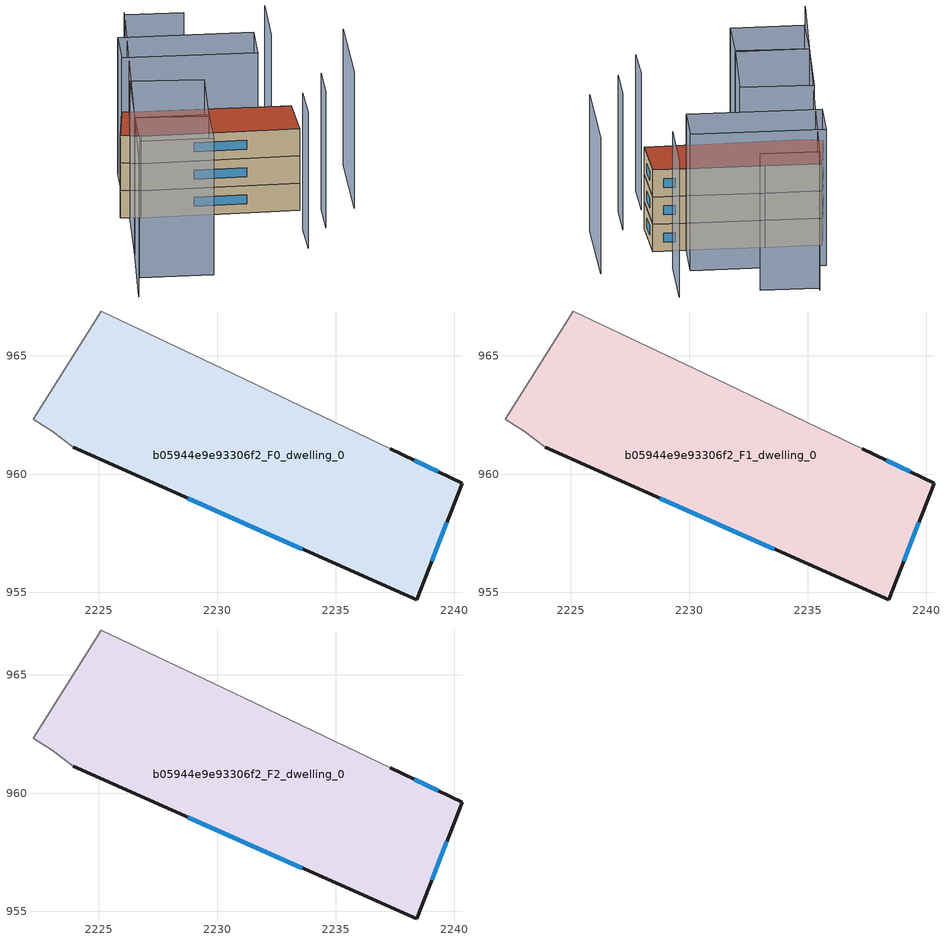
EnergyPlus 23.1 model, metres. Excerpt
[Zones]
b05944e9e93306f2_F0_dwelling_0
 floor ground (EU_floor_Construction): 2237.3,961.07 2240.33,959.61 2238.41,954.69 2223.92,961.14 2223.03,961.82 2222.21,962.31 2225.09,966.89 2230.23,964.46 z0
 wall outside (EU_wall_Construction): 2223.92,961.14 2238.41,954.69 2240.33,959.61 2237.3,961.07 z0:3
 wall adiabatic (EU_wall_Construction): 2237.3,961.07 2230.23,964.46 2225.09,966.89 2222.21,962.31 2223.03,961.82 2223.92,961.14 z0:3
 window (EU_Window_Construction): 2239.05,956.33 2239.69,957.97 / 2228.75,958.99 2233.58,956.84 / 2239.32,960.09 2238.31,960.58 z1:2
b05944e9e93306f2_F1_dwelling_0
 floor to b05944e9e93306f2_F0_dwelling_0 (EU_floor_Construction): 2237.3,961.07 2240.33,959.61 2238.41,954.69 2223.92,961.14 2223.03,961.82 2222.21,962.31 2225.09,966.89 2230.23,964.46 z3
 wall outside (EU_wall_Construction): 2223.92,961.14 2238.41,954.69 2240.33,959.61 2237.3,961.07 z3:6
 wall adiabatic (EU_wall_Construction): 2237.3,961.07 2230.23,964.46 2225.09,966.89 2222.21,962.31 2223.03,961.82 2223.92,961.14 z3:6
 window (EU_Window_Construction): 2239.05,956.33 2239.69,957.97 / 2228.75,958.99 2233.58,956.84 / 2239.32,960.09 2238.31,960.58 z4:5
b05944e9e93306f2_F2_dwelling_0
 floor to b05944e9e93306f2_F1_dwelling_0 (EU_floor_Construction): 2237.3,961.07 2240.33,959.61 2238.41,954.69 2223.92,961.14 2223.03,961.82 2222.21,962.31 2225.09,966.89 2230.23,964.46 z6
 wall outside (EU_wall_Construction): 2223.92,961.14 2238.41,954.69 2240.33,959.61 2237.3,961.07 z6:9
 wall adiabatic (EU_wall_Construction): 2237.3,961.07 2230.23,964.46 2225.09,966.89 2222.21,962.31 2223.03,961.82 2223.92,961.14 z6:9
 window (EU_Window_Construction): 2239.05,956.33 2239.69,957.97 / 2228.75,958.99 2233.58,956.84 / 2239.32,960.09 2238.31,960.58 z7:8
 roof outside (EU_roof_Construction): 2238.41,954.69 2240.33,959.61 2237.3,961.07 2230.23,964.46 2225.09,966.89 2222.21,962.31 2223.03,961.82 2223.92,961.14 z9
shading: 2234.7,946.75 2236.39,950.72 / 2238.58,949.9 2240.36,953.83 / 2243.3,952.38 2247.35,961.41 / 2240.53,963.91 2243.34,969.94 / 2235.63,972.68 2230.3,975.23 / 2230.55,975.71 2214.53,945.64 / 2219.15,954.32 2225.86,951.18 / 2225.86,951.18 2223.58,946.31 / 2223.58,946.31 2216.88,949.45 / 2216.88,949.45 2219.15,954.32 / 2237.3,961.07 2225.09,966.89 / 2225.09,966.89 2227.09,971.08 / 2227.09,971.08 2239.3,965.26 / 2239.3,965.26 2237.3,961.07 / 2219.15,954.32 2223.03,961.82 / 2223.03,961.82 2229.59,958.43 / 2229.59,958.43 2225.71,950.93 / 2225.71,950.93 2219.15,954.32 z0:15
[Building]
EU S2 Campaign: North Axis=0; Terrain=City; Solar Distribution=FullExterior
[Site:Location]
Bologna: Latitude=44.5; Longitude=11.25; Time Zone=1; Elevation=37
[SizingPeriod:WeatherFileDays]
AnnualSizingPeriod: Begin Month=1; Begin Day of Month=1; End Month=12; End Day of Month=31; Day of Week for Start Day=Monday; Use Weather File Daylight Saving Period=No; Use Weather File Rain and Snow Indicators=No
[MATERIAL]
EU_InternalMass_Material: Roughness=MediumRough; Thickness=0.1; Conductivity=1; Density=1800; Specific Heat=900; Thermal Absorptance=0.9; Solar Absorptance=0.7; Visible Absorptance=0.7
[MATERIAL:NOMASS] Roughness=MediumRough; Thermal Absorptance=0.9; Solar Absorptance=0.7; Visible Absorptance=0.7
Name | Thermal Resistance
EU_wall_NoMass | 0.937881
EU_roof_NoMass | 0.548572
EU_floor_NoMass | 0.71348
[WINDOWMATERIAL:SIMPLEGLAZINGSYSTEM]
EU_Window_SimpleGlazing: UFactor=4.25633; Solar Heat Gain Coefficient=0.85; Visible Transmittance=0.85
[CONSTRUCTION]
EU_wall_Construction: EU_wall_NoMass
EU_roof_Construction: EU_roof_NoMass
EU_floor_Construction: EU_floor_NoMass
EU_Window_Construction: EU_Window_SimpleGlazing
EU_InternalMass_Construction: EU_InternalMass_Material
[ZONE] Type=1; Multiplier=1; Ceiling Height=autocalculate; Floor Area=autocalculate; Part of Total Floor Area=Yes
Name | Volume
b05944e9e93306f2_F0_dwelling_0 | 287.02
b05944e9e93306f2_F1_dwelling_0; b05944e9e93306f2_F2_dwelling_0 | 287.019
[INTERNALMASS] Construction=EU_InternalMass_Construction; Surface Area=95.6732
Name | Zone or ZoneList
b05944e9e93306f2_F0_dwelling_0_EU_InternalMass | b05944e9e93306f2_F0_dwelling_0
b05944e9e93306f2_F1_dwelling_0_EU_InternalMass | b05944e9e93306f2_F1_dwelling_0
b05944e9e93306f2_F2_dwelling_0_EU_InternalMass | b05944e9e93306f2_F2_dwelling_0
[OTHEREQUIPMENT] Fuel Type=Electricity; Design Level Calculation Method=Watts/Area; Power per Zone Floor Area=1; Fraction Latent=0; Fraction Radiant=0; Fraction Lost=0; Carbon Dioxide Generation Rate=0; EndUse Subcategory=EU_Step8_InternalGains
Name | Zone or ZoneList or Space or SpaceList | Schedule
EU_Step8_InternalGain_b05944e9e93306f2_F0_dwelling_0_f000 | b05944e9e93306f2_F0_dwelling_0 | EU_Step8_GainSchedule_b05944e9e93306f2_F0_dwelling_0_f000
EU_Step8_InternalGain_b05944e9e93306f2_F1_dwelling_0_f000 | b05944e9e93306f2_F1_dwelling_0 | EU_Step8_GainSchedule_b05944e9e93306f2_F1_dwelling_0_f000
EU_Step8_InternalGain_b05944e9e93306f2_F2_dwelling_0_f000 | b05944e9e93306f2_F2_dwelling_0 | EU_Step8_GainSchedule_b05944e9e93306f2_F2_dwelling_0_f000
[ZONEVENTILATION:DESIGNFLOWRATE] Schedule=EU_AlwaysOn; Design Flow Rate Calculation Method=AirChanges/Hour; Air Changes per Hour=0.687892; Ventilation Type=Natural; Fan Pressure Rise=0; Fan Total Efficiency=1; Constant Term Coefficient=1; Temperature Term Coefficient=0; Velocity Term Coefficient=0; Velocity Squared Term Coefficient=0; Minimum Indoor Temperature=-100; Maximum Indoor Temperature=100; Delta Temperature=-100; Minimum Outdoor Temperature=-100; Maximum Outdoor Temperature=100; Maximum Wind Speed=40
Name | Zone or ZoneList or Space or SpaceList
EU_ConstantAir_b05944e9e93306f2_F0_dwelling_0 | b05944e9e93306f2_F0_dwelling_0
EU_ConstantAir_b05944e9e93306f2_F1_dwelling_0 | b05944e9e93306f2_F1_dwelling_0
EU_ConstantAir_b05944e9e93306f2_F2_dwelling_0 | b05944e9e93306f2_F2_dwelling_0
[HVACTEMPLATE:THERMOSTAT] Constant Heating Setpoint=20; Constant Cooling Setpoint=50
EU_HeatOnly_b05944e9e93306f2_F0_dwelling_0; EU_HeatOnly_b05944e9e93306f2_F1_dwelling_0; EU_HeatOnly_b05944e9e93306f2_F2_dwelling_0
[HVACTEMPLATE:ZONE:IDEALLOADSAIRSYSTEM] System Availability Schedule=EU_AlwaysOn; Maximum Heating Supply Air Temperature=50; Minimum Cooling Supply Air Temperature=13; Maximum Heating Supply Air Humidity Ratio=0.0156; Minimum Cooling Supply Air Humidity Ratio=0.0077; Heating Limit=NoLimit; Cooling Limit=NoLimit; Heating Availability Schedule=EU_AlwaysOn; Cooling Availability Schedule=EU_CoolingOff; Dehumidification Control Type=ConstantSensibleHeatRatio; Cooling Sensible Heat Ratio=0.7; Dehumidification Setpoint=60; Humidification Control Type=None; Humidification Setpoint=30; Outdoor Air Method=None; Outdoor Air Flow Rate per Person=0.00944; Outdoor Air Flow Rate per Zone Floor Area=0; Outdoor Air Flow Rate per Zone=0; Demand Controlled Ventilation Type=None; Outdoor Air Economizer Type=NoEconomizer; Heat Recovery Type=None; Sensible Heat Recovery Effectiveness=0.7; Latent Heat Recovery Effectiveness=0.65
Name | Template Thermostat
b05944e9e93306f2_F0_dwelling_0 | EU_HeatOnly_b05944e9e93306f2_F0_dwelling_0
b05944e9e93306f2_F1_dwelling_0 | EU_HeatOnly_b05944e9e93306f2_F1_dwelling_0
b05944e9e93306f2_F2_dwelling_0 | EU_HeatOnly_b05944e9e93306f2_F2_dwelling_0
[SIZING:ZONE] Zone Cooling Design Supply Air Temperature Input Method=SupplyAirTemperature; Zone Cooling Design Supply Air Temperature=13; Zone Heating Design Supply Air Temperature Input Method=SupplyAirTemperature; Zone Heating Design Supply Air Temperature=50; Zone Cooling Design Supply Air Humidity Ratio=0.008; Zone Heating Design Supply Air Humidity Ratio=0.008; Cooling Design Air Flow Method=DesignDay; Cooling Design Air Flow Rate=0; Cooling Minimum Air Flow per Zone Floor Area=0.000762; Cooling Minimum Air Flow=0; Cooling Minimum Air Flow Fraction=0.2; Heating Design Air Flow Method=DesignDay; Heating Design Air Flow Rate=0; Heating Maximum Air Flow per Zone Floor Area=0.002032; Heating Maximum Air Flow=0.141576; Heating Maximum Air Flow Fraction=0.3; Account for Dedicated Outdoor Air System=No; Dedicated Outdoor Air System Control Strategy=NeutralSupplyAir; Dedicated Outdoor Air Low Setpoint Temperature for Design=autosize; Dedicated Outdoor Air High Setpoint Temperature for Design=autosize; Zone Load Sizing Method=Sensible Load Only No Latent Load; Zone Latent Cooling Design Supply Air Humidity Ratio Input Method=HumidityRatioDifference; Zone Cooling Design Supply Air Humidity Ratio Difference=0.005; Zone Latent Heating Design Supply Air Humidity Ratio Input Method=HumidityRatioDifference; Zone Humidification Design Supply Air Humidity Ratio Difference=0.005
b05944e9e93306f2_F0_dwelling_0; b05944e9e93306f2_F1_dwelling_0; b05944e9e93306f2_F2_dwelling_0
[SCHEDULE:CONSTANT]
Name | Hourly Value
EU_AlwaysOn | 1
EU_CoolingOff | 0
[SCHEDULE:FILE] Column Number=1; Rows to Skip at Top=0; Number of Hours of Data=8760; Column Separator=Comma; Interpolate to Timestep=No; Minutes per Item=60; Adjust Schedule for Daylight Savings=Yes
Name | File
EU_Step8_GainSchedule_b05944e9e93306f2_F0_dwelling_0_f000 | ../../schedules/b05944e9e93306f2/b05944e9e93306f2_F0_dwelling_0_f000_gain.csv
EU_Step8_GainSchedule_b05944e9e93306f2_F1_dwelling_0_f000 | ../../schedules/b05944e9e93306f2/b05944e9e93306f2_F1_dwelling_0_f000_gain.csv
EU_Step8_GainSchedule_b05944e9e93306f2_F2_dwelling_0_f000 | ../../schedules/b05944e9e93306f2/b05944e9e93306f2_F2_dwelling_0_f000_gain.csv
